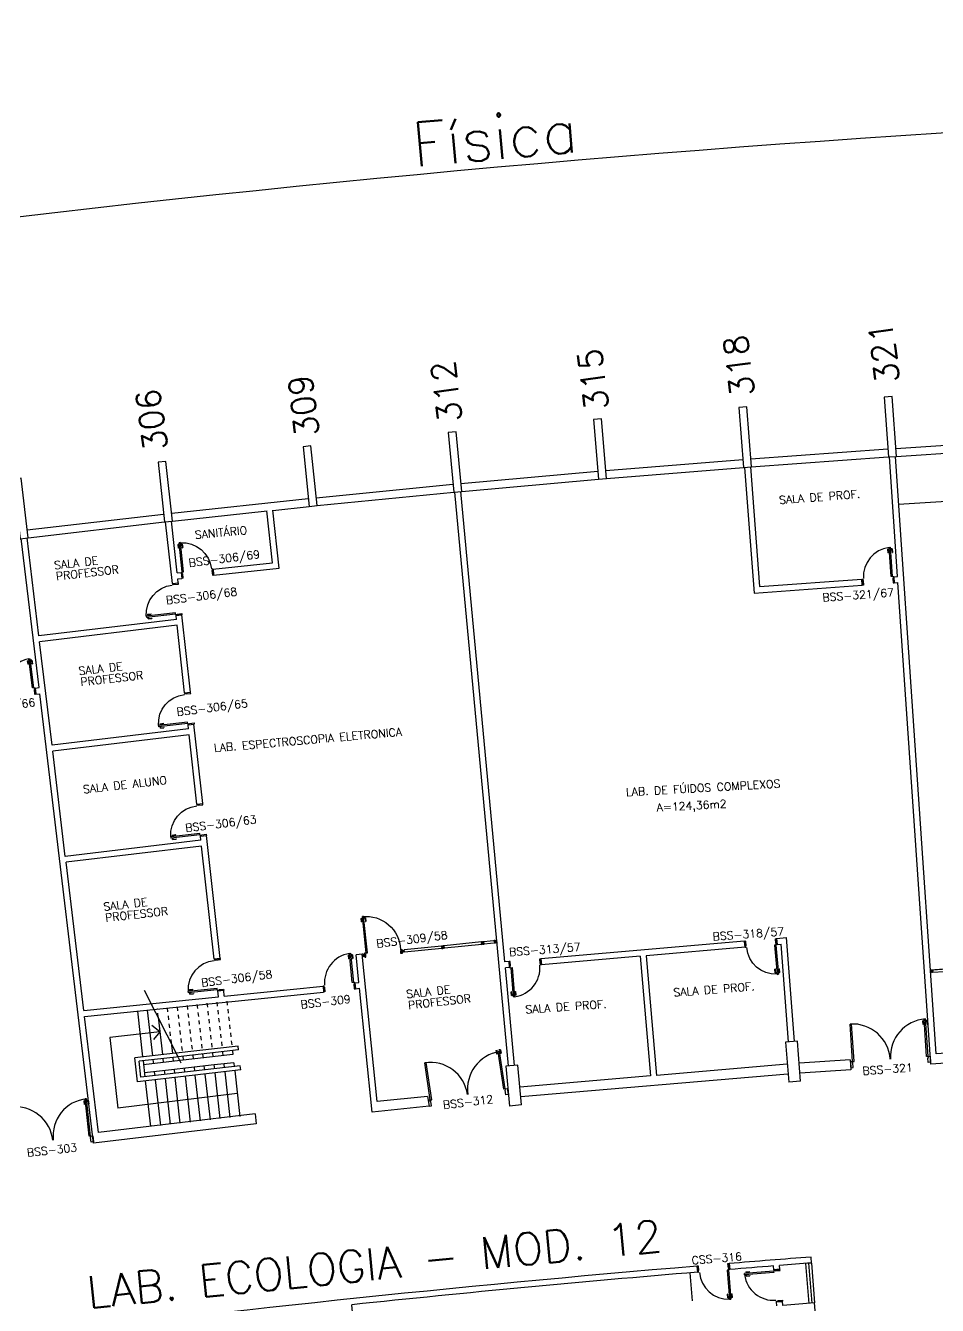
# Model space of a CAD drawing. Extents: x -152 to 150, y 325 to 437.
# Drawn here: x -50.26 to -27.46, y 405.13 to 437.11 of the extents above; entities that cross this region are included whole.
import ezdxf
from ezdxf.enums import TextEntityAlignment as Align

# ---------------------------------------------------------------- set-up
doc = ezdxf.new("R2010")
doc.units = 0
doc.header["$LTSCALE"] = 0.01
doc.header["$MEASUREMENT"] = 0
doc.header["$PDMODE"] = 98
doc.linetypes.add('HIDDEN', pattern=[0.375, 0.25, -0.125])
doc.layers.get('0').update_dxf_attribs({"linetype": 'CONTINUOUS'})
doc.layers.get('DEFPOINTS').update_dxf_attribs({"linetype": 'CONTINUOUS'})
for name, color, linetype in [('ALV', 2, 'CONTINUOUS'), ('AREA', 2, 'CONTINUOUS'), ('BANC', 2, 'CONTINUOUS'), ('DIV', 2, 'CONTINUOUS'), ('ESC', 1, 'CONTINUOUS'), ('ESQ', 1, 'CONTINUOUS'), ('ESTR', 3, 'CONTINUOUS'), ('NOPILAR1', 2, 'CONTINUOUS'), ('PISO', 1, 'CONTINUOUS'), ('TEXTO', 2, 'CONTINUOUS'), ('TEXTO-CENTRO-CUSTO', 2, 'CONTINUOUS'), ('TEXTO-ENDEREÇO', 2, 'CONTINUOUS'), ('USO', 2, 'CONTINUOUS')]:
    doc.layers.add(name, color=color, linetype=linetype)
doc.styles.add('1', font='romans.shx')
doc.styles.add('LEGENDA', font='romans.shx', dxfattribs={"height": 0.2})
doc.styles.add('NOPILAR', font='simplex.shx', dxfattribs={"height": 0.6})
doc.styles.add('UNB-100', font='simplex.shx', dxfattribs={"height": 3})
doc.styles.add('UNB-100-1', font='simplex.shx', dxfattribs={"height": 0.2})
doc.dimstyles.new('1-600', dxfattribs={"dimtxt": 1.1, "dimasz": 2.5, "dimexe": 2, "dimexo": 4, "dimgap": 0.2, "dimtad": 1, "dimdec": 0, "dimzin": 4, "dimdsep": 46, "dimlunit": 6, "dimtxsty": '1', "dimblk1": 'NONE', "dimblk2": 'NONE', "dimsah": 1, "dimcen": 0, "dimclrd": 2, "dimclre": 2, "dimclrt": 2, "dimadec": 0, "dimazin": 0, "dimtfac": 1, "dimtdec": 0, "dimtmove": 2, "dimatfit": 3, "dimldrblk": 'NONE', "dimfxl": 1, "dimtolj": 1, "dimtzin": 0, "dimarcsym": 0})

# ---------------------------------------------------------------- blocks, each defined once
blk = doc.blocks.new('PILAR-SSC')
blk.add_lwpolyline([(0, 0), (0, -1.5), (0.2, -1.5), (0.2, 0)], close=True)
blk = doc.blocks.new('PD80-SSC')
at = {"color": 2}
for p, q in [((-0.777, 0.01), (-0.777, -0.03)), ((-0.777, 0.01), (-0.687, 0.01)), ((-0.687, 0), (-0.687, 0.01)), ((-0.075, 0), (0.075, 0)), ((-0.075, 0), (-0.075, -0.02)), ((0.075, -0.03), (0.075, 0)), ((-0.817, -0.065), (-0.817, -0.03)), ((-0.085, -0.03), (-0.817, -0.03)), ((-0.085, -0.065), (-0.817, -0.065)), ((-0.777, -0.105), (-0.777, -0.065)), ((-0.777, -0.105), (-0.687, -0.105)), ((-0.767, 0), (-0.767, -0.03)), ((-0.767, 0), (-0.687, 0)), ((-0.767, -0.095), (-0.767, -0.065)), ((-0.767, -0.095), (-0.687, -0.095)), ((-0.687, -0.095), (-0.687, -0.105)), ((-0.085, -0.03), (-0.085, -0.065)), ((-0.075, -0.02), (-0.04, -0.02)), ((-0.04, -0.03), (-0.04, -0.02)), ((-0.04, -0.03), (0.075, -0.03)), ((-0.075, -0.781), (-0.04, -0.781)), ((-0.075, -0.801), (-0.075, -0.781)), ((-0.075, -0.801), (0.075, -0.801)), ((-0.075, -0.802), (0.075, -0.802)), ((-0.04, -0.771), (0.075, -0.771)), ((-0.04, -0.771), (-0.04, -0.781)), ((0.075, -0.771), (0.075, -0.801))]:
    blk.add_line(p, q, dxfattribs=at)
at = {"color": 1}
blk.add_arc((-0.085, -0.03), 0.731, 182.6571, 270, dxfattribs=at)
blk = doc.blocks.new('PTDP-SSC')
at = {"color": 2}
for p, q in [((0.055, 1.015), (0.09, 1.015)), ((0.055, 0.075), (0.055, 1.015)), ((0.09, 0.075), (0.09, 1.015)), ((1.91, 0.075), (1.91, 1.015)), ((1.945, 1.015), (1.91, 1.015)), ((1.945, 0.075), (1.945, 1.015)), ((0.05, 0.075), (0, 0.075)), ((0, 0.075), (0, -0.075)), ((0.05, 0.04), (0.05, 0.075)), ((0.06, 0.04), (0.05, 0.04)), ((0.055, 0.075), (0.09, 0.075)), ((0.06, -0.075), (0.06, 0.04)), ((1.945, 0.075), (1.91, 0.075)), ((1.94, -0.075), (1.94, 0.04)), ((1.94, 0.04), (1.95, 0.04)), ((1.95, 0.04), (1.95, 0.075)), ((1.95, 0.075), (2, 0.075)), ((2, 0.075), (2, -0.075)), ((0, -0.075), (0.06, -0.075)), ((2, -0.075), (1.94, -0.075))]:
    blk.add_line(p, q, dxfattribs=at)
at = {"color": 1}
for centre, start, end in [((0.055, 0.075), 0, 90), ((1.945, 0.075), 90, 180)]:
    blk.add_arc(centre, 0.94, start, end, dxfattribs=at)
blk = doc.blocks.new('PE80-SSC')
at = {"color": 2}
for p, q in [((0.075, 0), (-0.075, 0)), ((-0.075, -0.03), (-0.075, 0)), ((0.075, 0), (0.075, -0.02)), ((0.777, 0.01), (0.687, 0.01)), ((0.687, 0), (0.687, 0.01)), ((0.777, 0.01), (0.777, -0.03)), ((0.04, -0.03), (-0.075, -0.03)), ((0.075, -0.02), (0.04, -0.02)), ((0.04, -0.03), (0.04, -0.02)), ((0.085, -0.03), (0.817, -0.03)), ((0.085, -0.03), (0.085, -0.065)), ((0.085, -0.065), (0.817, -0.065)), ((0.767, 0), (0.687, 0)), ((0.767, -0.095), (0.687, -0.095)), ((0.687, -0.095), (0.687, -0.105)), ((0.777, -0.105), (0.687, -0.105)), ((0.767, 0), (0.767, -0.03)), ((0.767, -0.095), (0.767, -0.065)), ((0.777, -0.105), (0.777, -0.065)), ((0.817, -0.065), (0.817, -0.03)), ((0.04, -0.771), (-0.075, -0.771)), ((-0.075, -0.771), (-0.075, -0.801)), ((0.075, -0.801), (-0.075, -0.801)), ((0.075, -0.802), (-0.075, -0.802)), ((0.04, -0.771), (0.04, -0.781)), ((0.075, -0.781), (0.04, -0.781)), ((0.075, -0.801), (0.075, -0.781))]:
    blk.add_line(p, q, dxfattribs=at)
at = {"color": 1}
blk.add_arc((0.085, -0.03), 0.731, 270, 357.3429, dxfattribs=at)
blk = doc.blocks.new('*D67')
at = {"layer": 'DEFPOINTS', "color": 0, "transparency": 16777216}
for p in [(-16.911, 434.96), (25.872, 428.073), (25.783, 426.576), (-100.778, 416.69), (-100.424, 415.233)]:
    blk.add_point(p, dxfattribs=at)
at = {"layer": 'TEXTO-CENTRO-CUSTO', "color": 2, "lineweight": -2, "transparency": 16777216}
for p, q in [((26.11, 432.066), (26.377, 436.527)), ((-101.723, 420.577), (-102.785, 424.95))]:
    blk.add_line(p, q, dxfattribs=at)
blk.add_arc((0.36, 0.497), 434.806, 86.58537, 103.65854, dxfattribs=at)
at = {"layer": 'TEXTO-CENTRO-CUSTO', "color": 2, "transparency": 16777216, "insert": (-38.525, 434.313), "char_height": 1.1, "attachment_point": 5, "rotation": 5.122, "style": '1'}
blk.add_mtext('\\A1;Física', dxfattribs=at)
blk = doc.blocks.new('_NONE')
at = {"color": 0, "linetype": 'ByBlock'}
blk.add_circle((0, 0), 0.25, dxfattribs=at)
blk = doc.blocks.new('*D69')
at = {"layer": 'DEFPOINTS', "color": 0, "transparency": 16777216}
for p in [(-114.26, 419.921), (-107.85, 414.906), (-107.471, 413.455), (-114.89, 413.002), (-114.486, 411.557)]:
    blk.add_point(p, dxfattribs=at)
at = {"layer": 'TEXTO-CENTRO-CUSTO', "color": 2, "lineweight": -2, "transparency": 16777216}
for p, q in [((-108.86, 418.777), (-109.997, 423.13)), ((-115.966, 416.855), (-117.177, 421.189))]:
    blk.add_line(p, q, dxfattribs=at)
blk.add_arc((0.364, 0.48), 434.821, 104.63415, 105.60976, dxfattribs=at)
blk = doc.blocks.new('DIVMT-SSC')
for p, q in [((0, 0.005), (0, -0.005)), ((0, -0.005), (0, 0.005)), ((-0.03, -0.03), (-0.03, -0.97)), ((0.006, -0.03), (-0.006, -0.03)), ((-0.005, 0), (0.005, 0)), ((0.005, 0), (-0.005, 0)), ((0.006, -0.02), (0.006, -0.03)), ((0.03, -0.03), (0.03, -0.97)), ((0.03, -0.97), (-0.03, -0.97)), ((-0.006, -0.98), (-0.006, -0.97)), ((-0.006, -0.98), (0.006, -0.98)), ((0.006, -1.001), (-0.006, -1.001)), ((0.005, -0.97), (-0.005, -0.97)), ((0, -0.994), (0, -1.007)), ((0, -1.02), (0, -1.021)), ((0.006, -0.98), (0.006, -0.97))]:
    blk.add_line(p, q)
blk.add_lwpolyline([(0.006, -0.02), (-0.006, -0.02), (0.006, -0.02), (0.006, -0.03), (0.03, -0.03), (0.03, -0.008), (0.02, -0.008), (0.02, 0.008), (0.03, 0.008), (0.03, 0.03), (0.006, 0.03), (0.006, 0.02), (-0.006, 0.02), (-0.006, 0.03), (-0.03, 0.03), (-0.03, 0.008), (-0.02, 0.008), (-0.02, -0.008), (-0.03, -0.008), (-0.03, -0.03), (-0.006, -0.03), (-0.006, -0.02), (-0.006, -0.03)])
blk = doc.blocks.new('PDV2D-SSC')
for p, q in [((-0.106, 0.965), (-0.076, 0.965)), ((-0.106, 0.05), (-0.106, 0.965)), ((-0.076, 0.05), (-0.076, 0.965)), ((-0.148, 0.925), (-0.108, 0.925)), ((-0.148, 0.925), (-0.148, 0.835)), ((-0.138, 0.835), (-0.148, 0.835)), ((-0.138, 0.915), (-0.108, 0.915)), ((-0.138, 0.915), (-0.138, 0.835)), ((-0.034, 0.925), (-0.074, 0.925)), ((-0.044, 0.915), (-0.074, 0.915)), ((-0.044, 0.915), (-0.044, 0.835)), ((-0.044, 0.835), (-0.034, 0.835)), ((-0.034, 0.925), (-0.034, 0.835)), ((-0.95, 0.05), (-0.97, 0.05)), ((-0.97, 0.05), (-0.97, 0.035)), ((-0.97, 0.035), (-0.97, -0.035)), ((-0.95, 0.02), (-0.95, 0.05)), ((-0.95, 0.02), (-0.94, 0.02)), ((-0.94, -0.05), (-0.94, 0.02)), ((-0.076, 0.05), (-0.106, 0.05)), ((-0.051, 0.02), (-0.061, 0.02)), ((-0.061, -0.05), (-0.061, 0.02)), ((-0.051, 0.05), (-0.031, 0.05)), ((-0.051, 0.02), (-0.051, 0.05)), ((-0.031, 0.05), (-0.031, -0.05)), ((-0.97, -0.035), (-0.97, -0.05)), ((-0.97, -0.05), (-0.94, -0.05)), ((-0.031, -0.05), (-0.061, -0.05))]:
    blk.add_line(p, q)
at = {"color": 1}
blk.add_arc((-0.076, 0.1), 0.865, 90, 183.3214, dxfattribs=at)
blk = doc.blocks.new('MTT-SSC')
for p, q in [((-0.006, 0.03), (-0.03, 0.03)), ((-0.03, 0.008), (-0.03, 0.03)), ((-0.03, 0.008), (-0.02, 0.008)), ((-0.02, -0.008), (-0.02, 0.008)), ((-0.006, 0.0205), (-0.006, 0.03)), ((0.006, 0.0205), (-0.006, 0.0205)), ((0.0051, 0), (-0.0051, 0)), ((-0.0051, 0), (0.0051, 0)), ((0, -0.0051), (0, 0.0051)), ((0, 0.0051), (0, -0.0051)), ((0.006, 0.0205), (0.006, 0.03)), ((0.006, 0.03), (0.03, 0.03)), ((0.02, -0.008), (0.02, 0.008)), ((0.03, 0.008), (0.02, 0.008)), ((0.03, 0.008), (0.03, 0.03)), ((-0.03, -0.008), (-0.02, -0.008)), ((-0.03, -0.008), (-0.03, -0.03)), ((-0.03, -0.03), (-0.006, -0.03)), ((-0.03, -0.03), (-0.009, -0.03)), ((-0.009, -0.03), (-0.027, -0.03)), ((-0.006, -0.0205), (-0.006, -0.03)), ((-0.006, -0.0205), (-0.006, -0.03)), ((0.006, -0.0205), (-0.006, -0.0205)), ((-0.006, -0.0205), (0.006, -0.0205)), ((0.006, -0.0205), (0.006, -0.03)), ((0.006, -0.0205), (0.006, -0.03)), ((0.03, -0.03), (0.006, -0.03)), ((0.03, -0.008), (0.02, -0.008)), ((0.03, -0.008), (0.03, -0.03))]:
    blk.add_line(p, q)

msp = doc.modelspace()

# ---------------------------------------------------------------- linework, layer by layer
at = {"layer": 'ALV'}
for p, q in [((-28.502, 426.544), (-25.075, 426.763)), ((-32.128, 426.282), (-28.703, 426.53)), ((-32.114, 426.083), (-28.689, 426.331)), ((-28.459, 423.34), (-28.663, 426.333)), ((-27.494, 411.412), (-28.513, 426.343)), ((-28.489, 426.344), (-25.062, 426.564)), ((-35.752, 425.989), (-32.329, 426.267)), ((-35.736, 425.79), (-32.313, 426.067)), ((-32.287, 426.069), (-32.046, 422.929)), ((-32.137, 426.081), (-31.908, 423.09)), ((-39.373, 425.665), (-35.953, 425.972)), ((-39.355, 425.466), (-35.935, 425.773)), ((-42.991, 425.311), (-39.574, 425.647)), ((-42.972, 425.112), (-39.554, 425.447)), ((-38.181, 411.111), (-39.528, 425.45)), ((-38.275, 413.714), (-39.379, 425.464)), ((-46.606, 424.925), (-43.192, 425.29)), ((-44.073, 424.995), (-43.171, 425.091)), ((-50.218, 424.509), (-46.807, 424.903)), ((-50.195, 424.311), (-46.784, 424.704)), ((-46.587, 423.168), (-46.758, 424.707)), ((-46.469, 423.432), (-46.609, 424.724)), ((-46.585, 424.727), (-44.222, 424.979)), ((-44.083, 423.686), (-44.223, 424.981)), ((-43.918, 423.553), (-44.073, 424.997)), ((-49.922, 420.567), (-50.368, 424.29)), ((-49.926, 421.86), (-50.219, 424.308)), ((-46.469, 423.432), (-46.37, 423.442)), ((-45.573, 423.527), (-44.083, 423.686)), ((-45.557, 423.378), (-43.918, 423.553)), ((-46.453, 423.282), (-46.354, 423.293)), ((-46.442, 423.183), (-46.453, 423.282)), ((-32.046, 422.929), (-29.339, 423.125)), ((-31.908, 423.09), (-29.35, 423.275)), ((-29.34, 423.127), (-29.35, 423.275)), ((-28.551, 423.333), (-28.459, 423.34)), ((-28.551, 423.333), (-28.539, 423.183)), ((-28.539, 423.183), (-28.448, 423.19)), ((-27.627, 411.152), (-28.448, 423.19)), ((-46.487, 422.271), (-46.498, 422.371)), ((-46.137, 420.451), (-46.353, 422.387)), ((-46.283, 420.434), (-46.471, 422.122)), ((-49.598, 419.129), (-49.908, 421.711)), ((-50.023, 420.554), (-49.922, 420.567)), ((-50.023, 420.554), (-50.002, 420.401)), ((-50.002, 420.401), (-49.903, 420.413)), ((-48.558, 409.182), (-49.903, 420.413)), ((-46.183, 419.538), (-46.194, 419.637)), ((-45.827, 417.668), (-46.048, 419.654)), ((-45.974, 417.651), (-46.167, 419.389)), ((-49.266, 416.349), (-49.581, 418.98)), ((-45.874, 416.755), (-45.885, 416.855)), ((-45.394, 413.798), (-45.738, 416.871)), ((-45.543, 413.781), (-45.857, 416.606)), ((-48.804, 412.495), (-49.248, 416.2)), ((-32.283, 414.226), (-37.373, 413.791)), ((-32.283, 414.226), (-32.269, 414.076)), ((-31.484, 414.294), (-31.232, 414.317)), ((-31.484, 414.294), (-31.47, 414.145)), ((-31.47, 414.145), (-31.369, 414.154)), ((-31.182, 411.71), (-31.369, 414.154)), ((-31.032, 411.721), (-31.232, 414.317)), ((-41.846, 413.902), (-41.996, 413.887)), ((-41.925, 413.2), (-41.996, 413.887)), ((-41.469, 410.222), (-41.846, 413.902)), ((-34.89, 413.853), (-37.361, 413.642)), ((-34.89, 413.853), (-34.635, 410.864)), ((-32.269, 414.076), (-34.741, 413.865)), ((-34.741, 413.865), (-34.485, 410.876)), ((-45.394, 413.798), (-45.543, 413.781)), ((-38.172, 413.723), (-38.275, 413.714)), ((-38.16, 413.574), (-38.261, 413.565)), ((-38.032, 411.125), (-38.261, 413.565)), ((-38.172, 413.723), (-38.16, 413.574)), ((-37.373, 413.791), (-37.361, 413.642)), ((-42.025, 413.19), (-41.925, 413.2)), ((-42.025, 413.19), (-42.009, 413.041)), ((-48.786, 412.346), (-42.807, 412.959)), ((-45.306, 413.001), (-45.455, 412.984)), ((-45.439, 412.84), (-45.455, 412.984)), ((-45.29, 412.855), (-45.306, 413.001)), ((-45.29, 412.855), (-42.822, 413.108)), ((-42.822, 413.108), (-42.807, 412.959)), ((-42.009, 413.041), (-41.91, 413.051)), ((-41.593, 409.958), (-41.91, 413.051)), ((-48.804, 412.495), (-45.439, 412.84)), ((-48.439, 409.448), (-48.786, 412.346)), ((-24.222, 411.635), (-27.494, 411.412)), ((-24.205, 411.386), (-27.627, 411.152)), ((-31.218, 411.155), (-34.485, 410.876)), ((-29.639, 411.265), (-30.912, 411.179)), ((-29.622, 411.016), (-30.895, 410.929)), ((-29.639, 411.265), (-29.622, 411.016)), ((-34.635, 410.864), (-37.899, 410.585)), ((-31.197, 410.906), (-37.878, 410.336)), ((-40.208, 410.351), (-41.469, 410.222)), ((-40.208, 410.351), (-40.172, 410.103)), ((-40.172, 410.103), (-41.593, 409.958)), ((-44.518, 409.912), (-48.439, 409.448)), ((-44.518, 409.912), (-44.49, 409.664)), ((-44.49, 409.664), (-48.558, 409.182)), ((-32.667, 406.175), (-32.653, 406.026)), ((-30.607, 406.187), (-30.619, 406.337)), ((-33.466, 406.109), (-33.454, 405.959)), ((-31.549, 406.016), (-31.556, 406.114)), ((-31.399, 406.029), (-31.549, 406.016)), ((-31.399, 406.029), (-31.407, 406.125)), ((-31.336, 405.23), (-31.486, 405.216)), ((-31.478, 405.117), (-31.486, 405.216)), ((-31.328, 405.128), (-31.336, 405.23)), ((-41.683, 401.072), (-42.106, 405.142)), ((-30.224, 401.202), (-30.531, 405.19))]:
    msp.add_line(p, q, dxfattribs=at)
for centre, radius, start, end in [((0.463, 0.506), 407.019, 94.37964, 94.66891), ((0.463, 0.506), 406.869, 94.37964, 94.4926), ((0.463, 0.507), 407.018, 94.78174, 97.32756), ((0.466, 0.483), 406.893, 94.78183, 96.00562), ((0.463, 0.506), 406.869, 94.51372, 94.66863), ((0.463, 0.506), 405.869, 94.37961, 94.49255)]:
    msp.add_arc(centre, radius, start, end, dxfattribs=at)
at = {"layer": 'BANC'}
for p, q in [((-28.431, 425.146), (-27.234, 425.222)), ((-33.653, 405.943), (-33.595, 405.245))]:
    msp.add_line(p, q, dxfattribs=at)
at = {"layer": 'DIV'}
for p, q in [((-38.846, 414.18), (-38.847, 414.18)), ((-38.82, 414.182), (-38.834, 414.181)), ((-38.827, 414.175), (-38.828, 414.188)), ((-38.807, 414.19), (-38.797, 414.191)), ((-38.807, 414.19), (-38.806, 414.178)), ((-38.806, 414.178), (-38.796, 414.179)), ((-38.483, 414.247), (-38.8, 414.215)), ((-38.794, 414.155), (-38.8, 414.215)), ((-38.796, 414.18), (-38.797, 414.19)), ((-38.477, 414.187), (-38.794, 414.155)), ((-40.829, 414.007), (-40.851, 414.004)), ((-40.851, 414.004), (-40.849, 413.981)), ((-40.845, 413.945), (-40.851, 414.004)), ((-40.851, 414.004), (-40.849, 413.984)), ((-40.849, 413.984), (-40.851, 414.001)), ((-40.839, 413.981), (-40.849, 413.981)), ((-40.839, 413.981), (-40.849, 413.981)), ((-40.847, 413.97), (-40.848, 413.98)), ((-40.838, 413.97), (-40.847, 413.969)), ((-40.838, 413.97), (-40.847, 413.969)), ((-40.845, 413.945), (-40.847, 413.969)), ((-40.823, 413.947), (-40.845, 413.945)), ((-40.838, 413.97), (-40.839, 413.981)), ((-40.839, 413.981), (-40.838, 413.97)), ((-40.829, 414.007), (-40.828, 413.997)), ((-40.828, 413.997), (-40.812, 413.998)), ((-40.824, 413.957), (-40.808, 413.959)), ((-40.823, 413.947), (-40.824, 413.957)), ((-40.823, 413.977), (-40.813, 413.978)), ((-40.813, 413.978), (-40.823, 413.977)), ((-40.818, 413.973), (-40.819, 413.983)), ((-40.819, 413.983), (-40.818, 413.973))]:
    msp.add_line(p, q, dxfattribs=at)
at = {"layer": 'ESC'}
for p, q in [((-46.436, 411.321), (-47.283, 413)), ((-47.464, 412.479), (-47.334, 411.338)), ((-47.215, 412.507), (-47.086, 411.367)), ((-46.944, 412.329), (-46.838, 411.395)), ((-46.904, 411.965), (-48.152, 411.823)), ((-46.904, 411.965), (-47.1, 412.12)), ((-46.904, 411.965), (-47.06, 411.769)), ((-48.152, 411.823), (-47.952, 410.059)), ((-46.613, 411.633), (-46.589, 411.423)), ((-44.947, 411.609), (-46.493, 411.434)), ((-44.936, 411.51), (-44.947, 411.609)), ((-46.51, 411.432), (-47.531, 411.316)), ((-47.463, 410.717), (-47.531, 411.316)), ((-46.423, 411.341), (-47.42, 411.228)), ((-47.075, 411.267), (-47.063, 411.168)), ((-46.826, 411.295), (-46.815, 411.196)), ((-46.578, 411.324), (-46.567, 411.224)), ((-44.936, 411.51), (-46.445, 411.339)), ((-46.366, 411.183), (-46.432, 411.313)), ((-45.076, 411.394), (-46.397, 411.244)), ((-46.33, 411.352), (-46.318, 411.253)), ((-46.081, 411.38), (-46.07, 411.281)), ((-45.833, 411.408), (-45.821, 411.309)), ((-45.584, 411.436), (-45.573, 411.337)), ((-45.336, 411.465), (-45.325, 411.365)), ((-45.087, 411.493), (-45.076, 411.394)), ((-44.879, 411.01), (-47.463, 410.717)), ((-47.375, 410.828), (-47.42, 411.228)), ((-44.891, 411.11), (-47.375, 410.828)), ((-47.323, 411.239), (-47.278, 410.839)), ((-46.397, 411.244), (-47.312, 411.14)), ((-46.534, 411.023), (-47.289, 410.938)), ((-47.041, 410.966), (-47.029, 410.867)), ((-46.792, 410.994), (-46.781, 410.895)), ((-46.544, 411.022), (-46.532, 410.923)), ((-46.259, 411.055), (-46.534, 411.023)), ((-45.543, 411.136), (-46.324, 411.047)), ((-46.295, 411.051), (-46.284, 410.952)), ((-46.047, 411.079), (-46.036, 410.98)), ((-45.798, 411.107), (-45.787, 411.008)), ((-45.55, 411.135), (-45.539, 411.036)), ((-45.053, 411.192), (-45.543, 411.136)), ((-45.302, 411.163), (-45.29, 411.064)), ((-45.279, 410.965), (-45.149, 409.822)), ((-45.053, 411.192), (-45.042, 411.093)), ((-45.031, 410.993), (-44.901, 409.85)), ((-44.879, 411.01), (-44.891, 411.11)), ((-47.266, 410.739), (-47.137, 409.596)), ((-47.018, 410.768), (-46.888, 409.625)), ((-46.77, 410.796), (-46.64, 409.653)), ((-46.392, 409.684), (-46.521, 410.824)), ((-46.273, 410.852), (-46.143, 409.709)), ((-46.024, 410.88), (-45.895, 409.737)), ((-45.776, 410.909), (-45.646, 409.766)), ((-45.528, 410.937), (-45.398, 409.794)), ((-44.966, 410.423), (-47.952, 410.059)), ((-46.64, 409.656), (-46.646, 409.704))]:
    msp.add_line(p, q, dxfattribs=at)
at = {"layer": 'ESC', "linetype": 'HIDDEN'}
for p, q in [((-46.719, 412.563), (-46.619, 411.684)), ((-46.47, 412.591), (-46.341, 411.451)), ((-46.222, 412.62), (-46.092, 411.479)), ((-45.973, 412.648), (-45.844, 411.508)), ((-45.725, 412.676), (-45.596, 411.536)), ((-45.477, 412.704), (-45.347, 411.564)), ((-45.228, 412.732), (-45.099, 411.592)), ((-46.944, 412.329), (-46.965, 412.533))]:
    msp.add_line(p, q, dxfattribs=at)
at = {"layer": 'ESQ'}
for p, q in [((-27.831, 412.241), (-27.791, 412.244)), ((-27.831, 412.241), (-27.825, 412.151)), ((-27.82, 412.231), (-27.791, 412.234)), ((-27.82, 412.231), (-27.815, 412.152)), ((-27.717, 412.249), (-27.757, 412.246)), ((-27.726, 412.238), (-27.756, 412.236)), ((-27.726, 412.238), (-27.72, 412.158)), ((-27.717, 412.249), (-27.71, 412.159)), ((-27.815, 412.152), (-27.825, 412.151)), ((-27.72, 412.158), (-27.711, 412.159)), ((-38.501, 411.497), (-38.462, 411.504)), ((-38.501, 411.497), (-38.485, 411.409)), ((-38.49, 411.489), (-38.46, 411.495)), ((-38.49, 411.489), (-38.475, 411.41)), ((-38.475, 411.41), (-38.485, 411.409)), ((-38.388, 411.518), (-38.428, 411.511)), ((-38.396, 411.506), (-38.426, 411.501)), ((-38.396, 411.506), (-38.382, 411.427)), ((-38.388, 411.518), (-38.372, 411.429)), ((-38.382, 411.427), (-38.372, 411.429)), ((-48.806, 410.241), (-48.766, 410.246)), ((-48.806, 410.241), (-48.794, 410.151)), ((-48.795, 410.232), (-48.765, 410.236)), ((-48.795, 410.232), (-48.784, 410.153)), ((-48.784, 410.153), (-48.794, 410.151)), ((-48.692, 410.255), (-48.732, 410.25)), ((-48.7, 410.244), (-48.73, 410.24)), ((-48.7, 410.244), (-48.69, 410.164)), ((-48.692, 410.255), (-48.68, 410.166)), ((-48.69, 410.164), (-48.68, 410.166)), ((-30.757, 406.176), (-30.68, 405.179)), ((-30.682, 406.182), (-30.605, 405.185)), ((-30.607, 406.187), (-30.531, 405.19))]:
    msp.add_line(p, q, dxfattribs=at)
at = {"layer": 'ESTR'}
for p, q in [((-30.957, 411.727), (-31.257, 411.704)), ((-31.257, 411.704), (-31.18, 410.707)), ((-30.881, 410.73), (-30.957, 411.727)), ((-37.955, 411.132), (-38.253, 411.104)), ((-38.253, 411.104), (-38.16, 410.109)), ((-37.861, 410.137), (-37.955, 411.132)), ((-30.881, 410.73), (-31.18, 410.707)), ((-37.861, 410.137), (-38.159, 410.109))]:
    msp.add_line(p, q, dxfattribs=at)
at = {"layer": 'PISO'}
msp.add_line((-20.754, 413.976), (-27.637, 413.507), dxfattribs=at)
at = {"layer": 'TEXTO-ENDEREÇO'}
for p, q in [((-46.487, 422.271), (-49.926, 421.86)), ((-46.353, 422.387), (-46.498, 422.371)), ((-46.469, 422.123), (-49.908, 421.711)), ((-46.283, 420.434), (-46.137, 420.451)), ((-46.194, 419.637), (-46.048, 419.654)), ((-46.183, 419.538), (-49.598, 419.129)), ((-46.167, 419.389), (-49.581, 418.98)), ((-45.974, 417.651), (-45.827, 417.668)), ((-45.874, 416.755), (-49.266, 416.349)), ((-45.857, 416.606), (-49.248, 416.2))]:
    msp.add_line(p, q, dxfattribs=at)

# ---------------------------------------------------------------- block references
at = {"layer": 'DIV', "xscale": -1}
for name, p, rotation in [('PDV2D-SSC', (-41.814, 413.876), 5.854027674947835), ('DIVMT-SSC', (-27.605, 413.479), 93.9853265388429)]:
    msp.add_blockref(name, p, dxfattribs=dict(at, rotation=rotation))
at = {"layer": 'DIV'}
for name, p, rotation in [('DIVMT-SSC', (-38.827, 414.182), 275.8540276749674), ('MTT-SSC', (-38.51, 414.215), 5.854027674967464), ('MTT-SSC', (-41.813, 413.876), 5.854027674967464), ('DIVMT-SSC', (-39.823, 414.08), 275.8540276749674)]:
    msp.add_blockref(name, p, dxfattribs=dict(at, rotation=rotation))
at = {"layer": 'ESQ', "xscale": -1}
for p, rotation in [((-46.362, 423.368), 96.15120747300821), ((-46.423, 422.379), 186.3799985264771), ((-46.118, 419.646), 186.3799985264771), ((-45.812, 416.863), 186.3799985264771), ((-31.477, 414.219), 274.9304061862358)]:
    msp.add_blockref('PD80-SSC', p, dxfattribs=dict(at, rotation=rotation))
at = {"layer": 'ESQ'}
for name, p, rotation in [('PD80-SSC', (-28.545, 423.258), 274.1468987982809), ('PD80-SSC', (-50.013, 420.48), 277.2459013552145), ('PD80-SSC', (-42.017, 413.115), 275.5238643863192), ('PE80-SSC', (-45.38, 412.993), 185.9112485376829), ('PD80-SSC', (-38.166, 413.648), 94.82569137474741), ('PTDP-SSC', (-29.631, 411.141), 3.905073780285884), ('PTDP-SSC', (-40.183, 410.178), 8.458336839540026), ('PTDP-SSC', (-50.558, 409.069), 6.280718075557561), ('PE80-SSC', (-32.661, 406.1), 274.6923210423256), ('PD80-SSC', (-31.474, 406.022), 4.545811473996493)]:
    msp.add_blockref(name, p, dxfattribs=dict(at, rotation=rotation))
at = {"layer": 'ESTR'}
for p, rotation in [((-32.427, 427.563), 4.390243902440108), ((-28.79, 427.827), 3.902439024390412), ((-36.061, 427.267), 4.878048780486218), ((-39.693, 426.941), 5.365853658536199), ((-43.322, 426.584), 5.853658536585351), ((-46.948, 426.195), 6.34146341463401), ((-50.571, 425.776), 6.829268292683424)]:
    msp.add_blockref('PILAR-SSC', p, dxfattribs=dict(at, rotation=rotation))

# ---------------------------------------------------------------- texts
at = {"layer": 'AREA', "style": 'UNB-100'}
msp.add_text('A=124,36m2', height=0.2, rotation=3.2193, dxfattribs=at).set_placement((-34.473, 417.468))
at = {"layer": 'NOPILAR1', "style": 'NOPILAR'}
for s, rotation, p in [('321', 97.3487, (-28.404, 428.21)), ('318', 97.3487, (-32.029, 427.88)), ('315', 97.3487, (-35.673, 427.538)), ('312', 97.3487, (-39.341, 427.237)), ('309', 97.3487, (-42.913, 426.882)), ('306', 98.1167, (-46.701, 426.534))]:
    msp.add_text(s, height=0.6, rotation=rotation, dxfattribs=at).set_placement(p)
at = {"layer": 'TEXTO', "style": 'UNB-100'}
for s, rotation, p in [('SALA DE PROF.', 4.4272, (-31.412, 425.151)), ('SANITÁRIO', 5.2923, (-46.017, 424.281)), ('SALA DE', 6.483, (-49.533, 423.521)), ('PROFESSOR', 6.483, (-49.487, 423.245)), ('SALA DE', 6.483, (-48.922, 420.879)), ('PROFESSOR', 6.483, (-48.876, 420.603)), ('LAB. ESPECTROSCOPIA ELETRONICA', 4.9894, (-45.54, 418.954)), ('SALA DE ALUNO', 6.483, (-48.812, 417.92)), ('LAB. DE FÚIDOS COMPLEXOS', 3.2193, (-35.243, 417.853)), ('SALA DE', 6.483, (-48.302, 414.988)), ('PROFESSOR', 6.483, (-48.256, 414.712)), ('SALA DE PROF.', 4.4139, (-34.053, 412.846)), ('SALA DE', 6.483, (-40.729, 412.803)), ('PROFESSOR', 6.483, (-40.683, 412.527)), ('SALA DE PROF.', 3.9776, (-37.755, 412.421))]:
    msp.add_text(s, height=0.2, rotation=rotation, dxfattribs=at).set_placement(p)
at = {"layer": 'TEXTO-ENDEREÇO', "style": 'UNB-100-1'}
for s, rotation, p in [('BSS-306/69', 7.1987, (-45.277, 423.692)), ('BSS-306/68', 7.1987, (-45.846, 422.757)), ('BSS-321/67', 4.2397, (-29.436, 422.781)), ('BSS-303/66', 7.1987, (-50.896, 419.99)), ('BSS-306/65', 7.1987, (-45.582, 419.967)), ('BSS-306/63', 7.1987, (-45.363, 417.066)), ('BSS-309/58', 7.1987, (-40.585, 414.177)), ('BSS-318/57', 4.2397, (-32.181, 414.309)), ('BSS-313/57', 4.2397, (-37.271, 413.921)), ('BSS-306/58', 7.1987, (-44.967, 413.199)), ('BSS-309', 6.7459, (-42.747, 412.616)), ('BSS-321', 4.2397, (-28.699, 410.931)), ('BSS-312', 6.9999, (-39.184, 410.11)), ('BSS-303', 6.2336, (-49.588, 408.91)), ('CSS-316', 4.616, (-32.97, 406.203))]:
    msp.add_text(s, height=0.2, rotation=rotation, dxfattribs=at).set_placement(p, align=Align.CENTER)
at = {"layer": 'USO', "style": 'LEGENDA'}
msp.add_text('LAB. ECOLOGIA - MOD. 12', height=0.8, rotation=5.6652, dxfattribs=at).set_placement((-48.681, 405.051))

# ---------------------------------------------------------------- dimensions: what is measured, and where the dimension line sits
at = {"layer": 'TEXTO-CENTRO-CUSTO'}
for base, line1, line2, text, picture, middle in [((-16.911, 434.96), ((-100.778, 416.69), (-100.424, 415.233)), ((25.872, 428.073), (25.783, 426.576)), 'Física', '*D67', (-38.525, 434.313)), ((-114.26, 419.921), ((-114.89, 413.002), (-114.486, 411.557)), ((-107.85, 414.906), (-107.471, 413.455)), ' ', '*D69', (-0.757, 435.187))]:
    dim = msp.add_angular_dim_2l(base=base, line1=line1, line2=line2, text=text, dimstyle='1-600', override={"dimazin": 1}, dxfattribs=at)
    dim.commit()
    dim.dimension.update_dxf_attribs({"geometry": picture, "text_midpoint": middle})

doc.saveas('drawing.dxf')
